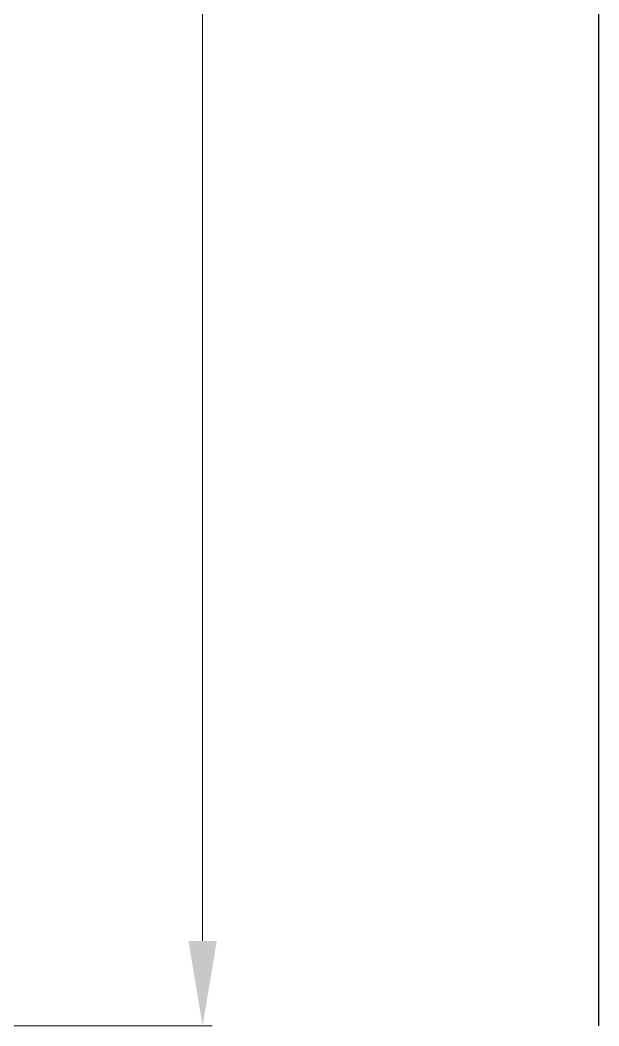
# Model space of a CAD drawing. Header units: centimetres. Extents: x 470464 to 524273, y 49611 to 59074.
# Drawn here: x 509895.1 to 509982.2, y 50097.1 to 50248.6 of the extents above; entities that cross this region are included whole.
import ezdxf

# ---------------------------------------------------------------- set-up
doc = ezdxf.new("R2010")
doc.units = ezdxf.units.CM
doc.header["$MEASUREMENT"] = 0
doc.layers.add('A-ANNO-REVC-01', color=1, linetype='Continuous', lineweight=15, true_color=0xff0000, plot=False)
doc.layers.add('vinç', color=7, linetype='Continuous')
doc.styles.add('BARIŞ BABUR-3', font='arial.ttf')
doc.dimstyles.new('AAA_A4 BVS STANDART', dxfattribs={"dimscale": 12, "dimtxt": 1.8, "dimasz": 1.6, "dimexe": 0.18, "dimexo": 0.0625, "dimgap": 0.09, "dimtad": 1, "dimtoh": 1, "dimdec": 0, "dimzin": 9, "dimdsep": 46, "dimtxsty": 'BARIŞ BABUR-3', "dimcen": 0.09, "dimclrd": 1, "dimclre": 1, "dimclrt": 2, "dimadec": 0, "dimazin": 0, "dimtfac": 1, "dimtdec": 0, "dimtofl": 0, "dimtmove": 0, "dimatfit": 3, "dimfxl": 1, "dimtolj": 1, "dimtzin": 0, "dimlwd": 9, "dimlwe": 9, "dimarcsym": 0})

# ---------------------------------------------------------------- blocks, each defined once
blk = doc.blocks.new('*D209')
at = {"layer": 'A-ANNO-REVC-01', "color": 1, "lineweight": 9, "transparency": 16777216}
for p, q in [((431858.75, 77311.01), (432220, 77311.01)), ((432218.56, 69273.81), (432218.56, 77298.21)), ((431874.75, 69261.01), (432220, 69261.01))]:
    blk.add_line(p, q, dxfattribs=at)
at = {"layer": 'A-ANNO-REVC-01', "color": 1, "transparency": 16777216}
for points in [[(432220.69, 77298.21), (432216.42, 77298.21), (432218.56, 77311.01)], [(432216.42, 69273.81), (432220.69, 69273.81), (432218.56, 69261.01)]]:
    blk.add_solid(points, dxfattribs=at)
at = {"layer": 'Defpoints', "color": 0, "transparency": 16777216}
for p in [(431858.25, 77311.01), (432218.56, 77311.01), (431874.25, 69261.01)]:
    blk.add_point(p, dxfattribs=at)
at = {"layer": 'A-ANNO-REVC-01', "color": 2, "transparency": 16777216, "insert": (432209.07, 73286.01), "char_height": 14.4, "attachment_point": 5, "rotation": 90, "style": 'BARIŞ BABUR-3'}
blk.add_mtext('\\A1;YÜRÜME YOLU BOYU : 8050', dxfattribs=at)
blk = doc.blocks.new('TDTRSEUTHSEJTDD')
at = {"layer": 'vinç', "color": 4}
blk.add_line((432278.25, 69261.01), (432278.25, 77311.01), dxfattribs=at)
at = {"layer": 'A-ANNO-REVC-01', "color": 6}
dim = blk.add_linear_dim(base=(432218.56, 77311.01), p1=(431874.25, 69261.01), p2=(431858.25, 77311.01), angle=90, text='YÜRÜME YOLU BOYU : <>', dimstyle='AAA_A4 BVS STANDART', override={"dimscale": 8, "dimtxsty": 'BARIŞ BABUR-3'}, dxfattribs=at)
dim.commit()
dim.dimension.update_dxf_attribs({"geometry": '*D209', "text_midpoint": (432218.56, 73286.01), "dimtype": 128})

msp = doc.modelspace()

# ---------------------------------------------------------------- block references
at = {"layer": 'vinç', "color": 2}
msp.add_blockref('TDTRSEUTHSEJTDD', (77703.99, -19163.9), dxfattribs=at)

doc.saveas('drawing.dxf')
